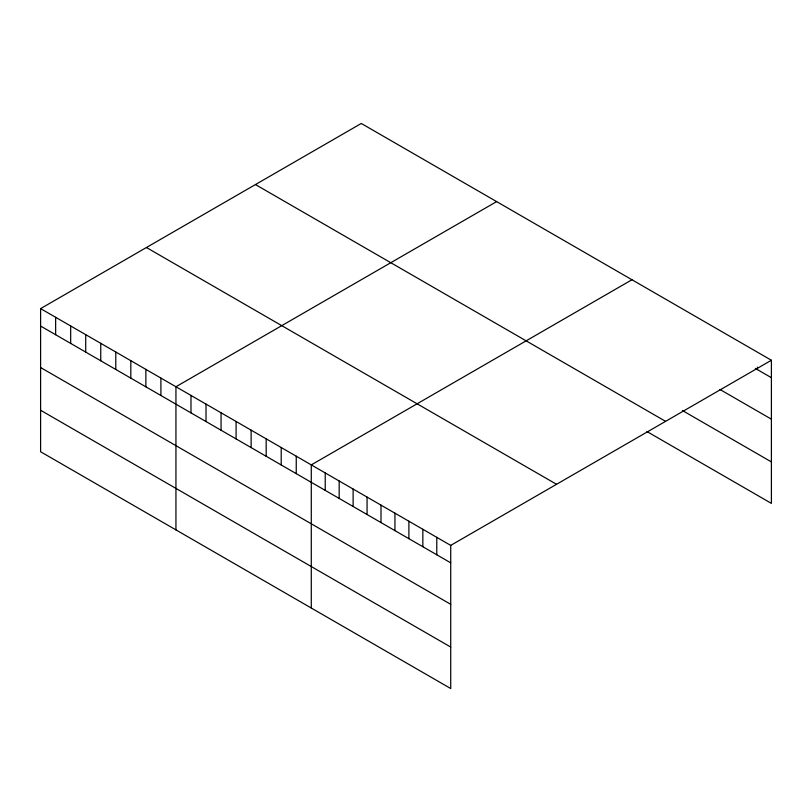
<?xml version="1.0" encoding="UTF-8"?>
<svg xmlns="http://www.w3.org/2000/svg" width="812" height="812" viewBox="0 0 812 812"><rect width="100%" height="100%" fill="white"/><g stroke="black" fill="none" stroke-linecap="round" stroke-linejoin="round"><path stroke-width="1.22" d="M40.6 308.611L450.721 545.39L450.721 688.535L40.6 451.746L40.6 308.611L361.279 123.465L771.4 360.254L771.4 503.389L646.971 431.558M496.619 201.609L175.94 386.745L175.94 529.891M631.959 279.744L311.28 464.89L311.28 608.026M450.721 545.39L771.4 360.254M755.312 368.404L771.4 377.692M719.909 389.445L771.4 419.175M682.374 410.507L771.4 461.906M255.455 184.568L665.576 421.347M146.424 247.508L556.545 484.297M40.6 326.048L450.721 562.828M40.6 367.531L450.721 604.311M40.6 410.263L450.721 647.052M757.454 367.146L757.454 369.643M436.785 537.341L436.785 554.779M422.839 529.292L422.839 546.73M408.893 521.243L408.893 538.681M394.947 513.194L394.947 530.632M381.001 505.135L381.001 522.573M367.065 497.086L367.065 514.524M353.118 489.037L353.118 506.475M339.172 480.988L339.172 498.426M325.226 472.939L325.226 490.377M296.248 456.202L296.248 473.64M281.206 447.524L281.206 464.961M266.174 438.835L266.174 456.273M251.131 430.157L251.131 447.595M236.089 421.479L236.089 438.916M221.057 412.79L221.057 430.228M206.015 404.112L206.015 421.55M190.982 395.434L190.982 412.861M160.908 378.067L160.908 395.505M145.866 369.379L145.866 386.816M130.823 360.701L130.823 378.138M115.791 352.022L115.791 369.46M100.749 343.334L100.749 360.772M85.717 334.656L85.717 352.093M70.674 325.977L70.674 343.405M55.642 317.289L55.642 334.727"/></g></svg>
